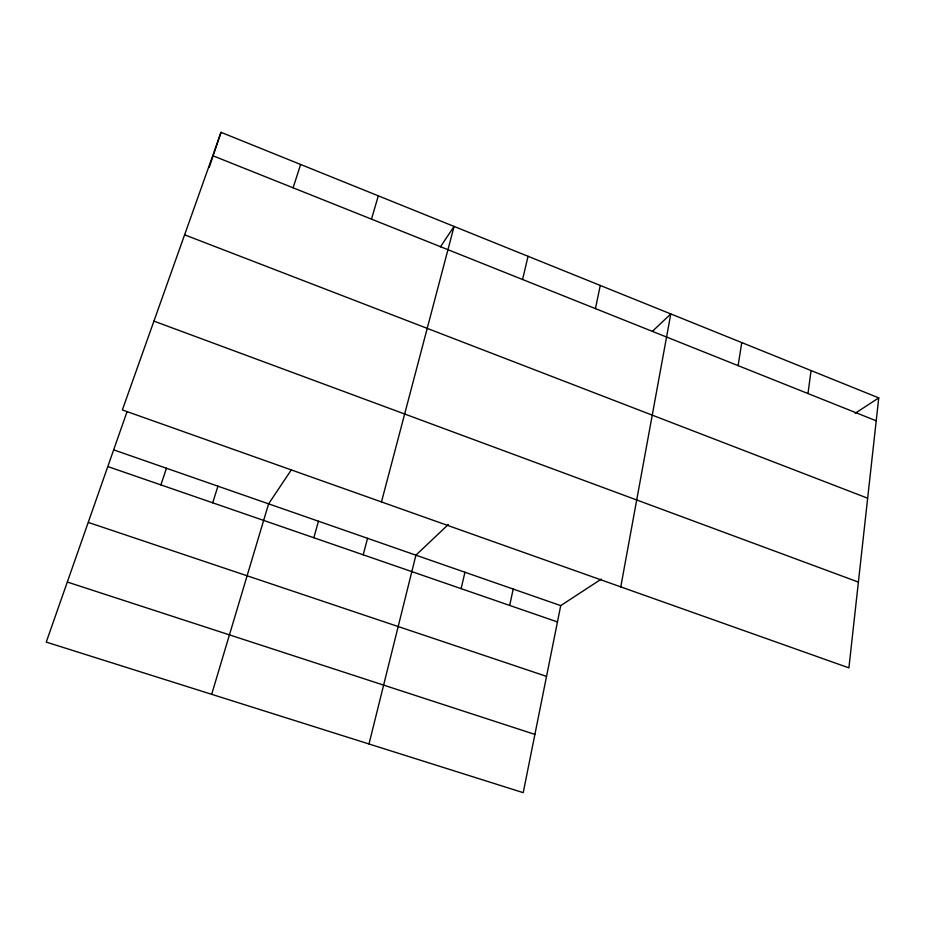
<?xml version="1.0" encoding="UTF-8"?>
<svg xmlns="http://www.w3.org/2000/svg" width="925" height="925" viewBox="0 0 925 925"><rect width="100%" height="100%" fill="white"/><g stroke="black" fill="none" stroke-linecap="round" stroke-linejoin="round"><path stroke-width="1.39" d="M878.75 397.889L848.907 667.873L122.354 409.937L221.029 132.333L878.75 397.889L855.163 413.29M807.987 393.553L811.063 370.555M738.127 365.629L741.769 342.574M620.779 586.889L670.798 313.922L652.46 331.289M601.366 579.073L560.723 605.621L523.215 792.667L46.25 642.1L127.083 411.567M595.434 308.615L600.267 285.455M509.675 605.424L513.202 589.063M461.136 588.647L464.94 572.251M522.579 279.5L528.048 256.294M368.994 743.978L415.915 555.173L448.324 524.487M381.482 501.928L454.083 226.428L440.427 246.848M363.201 554.803L367.572 538.327M313.818 537.749L318.478 521.214M371.48 219.121L378.302 195.834M211.675 694.317L268.608 503.847L291.317 469.877M212.681 502.795L217.942 486.192M293.098 187.81L300.637 164.477M209.27 167.252L221.029 132.333M160.892 484.897L166.454 468.258M67.467 582.091L534.893 734.404M88.534 522.498L546.536 676.383M108.248 466.709L557.451 621.935M114.145 450.024L560.723 605.621M153.92 321.125L858.388 582.091M184.595 234.823L867.662 498.205M212.727 155.689L876.218 420.817"/></g></svg>
